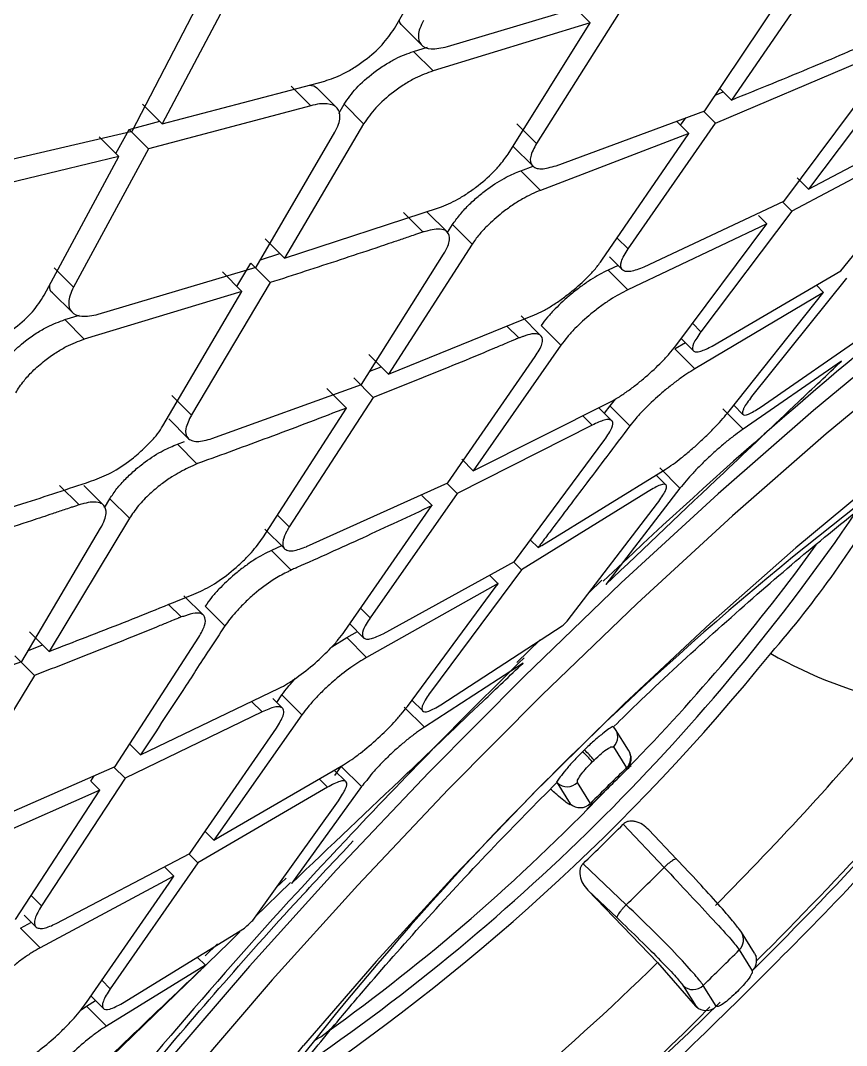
# Model space of a CAD drawing. Extents: x 943 to 1030, y 781 to 934.
# Drawn here: x 958.135 to 958.81, y 879.988 to 880.827 of the extents above; entities that cross this region are included whole.
import ezdxf

# ---------------------------------------------------------------- set-up
doc = ezdxf.new("R2010")
doc.units = 0
doc.header["$MEASUREMENT"] = 0
doc.layers.add('1', color=4, linetype='Continuous')

# ---------------------------------------------------------------- blocks, each defined once
blk = doc.blocks.new('AIRA')
at = {"layer": '1', "color": 3, "linetype": 'Continuous', "lineweight": 25}
for p, q in [((15.26303, 77.6548), (15.32619, 77.76628)), ((15.6099, 77.69971), (15.53874, 77.59622)), ((15.04861, 77.57077), (15.10767, 77.68523)), ((15.13359, 77.69094), (15.07298, 77.5769)), ((15.51692, 77.58754), (15.58666, 77.69133)), ((15.30639, 77.63999), (15.43546, 77.67886)), ((15.42329, 77.65933), (15.40726, 77.67535)), ((15.4464, 77.66671), (15.37936, 77.56079)), ((15.2693, 77.65733), (15.28524, 77.64139)), ((15.42329, 77.65933), (15.29463, 77.62004)), ((15.35601, 77.55196), (15.42329, 77.65933)), ((15.27863, 77.63602), (15.29012, 77.63954)), ((15.29463, 77.62003), (15.27864, 77.63601)), ((15.5258, 77.57745), (15.6438, 77.6274)), ((15.67675, 77.62299), (15.60178, 77.52331)), ((15.07298, 77.57691), (15.20604, 77.6118)), ((15.65594, 77.61329), (15.58141, 77.51317)), ((15.1786, 77.60753), (15.19458, 77.59156)), ((15.21594, 77.58993), (15.19988, 77.60598)), ((15.52551, 77.60033), (15.53192, 77.60305)), ((15.53874, 77.59623), (15.52918, 77.60578)), ((15.07298, 77.57691), (15.057, 77.59288)), ((15.21752, 77.58535), (15.22189, 77.59278)), ((15.23788, 77.5768), (15.2219, 77.59276)), ((15.19457, 77.59156), (15.06192, 77.55625)), ((15.39528, 77.54246), (15.51692, 77.58754)), ((15.51603, 77.58721), (15.5258, 77.57745)), ((15.04592, 77.57224), (15.07098, 77.5789)), ((15.23788, 77.5768), (15.17325, 77.46678)), ((15.37935, 77.56079), (15.36331, 77.57682)), ((15.45423, 77.47437), (15.52579, 77.57745)), ((15.50402, 77.56874), (15.49378, 77.57897)), ((15.49714, 77.5756), (15.50146, 77.58181)), ((15.60178, 77.52332), (15.71189, 77.58115)), ((14.91329, 77.53935), (15.04861, 77.57077)), ((15.03521, 77.55246), (15.04592, 77.57223)), ((15.06192, 77.55625), (15.04595, 77.5722)), ((15.15003, 77.4595), (15.21425, 77.56993)), ((15.50402, 77.56874), (15.38248, 77.52232)), ((15.43288, 77.46523), (15.50402, 77.56873)), ((15.03758, 77.55009), (15.0216, 77.56606)), ((15.6968, 77.56291), (15.58817, 77.50521)), ((15.06192, 77.55625), (15.00054, 77.44299)), ((15.36027, 77.55818), (15.37618, 77.54227)), ((15.62839, 77.45631), (15.70559, 77.55264)), ((15.03758, 77.55009), (14.90248, 77.51723)), ((14.9766, 77.43643), (15.03758, 77.55009)), ((15.36643, 77.53837), (15.37648, 77.54221)), ((15.38248, 77.52232), (15.36643, 77.53836)), ((15.60178, 77.52332), (15.59251, 77.53257)), ((15.58141, 77.51318), (15.46722, 77.45944)), ((15.58059, 77.51279), (15.58817, 77.50521)), ((15.17325, 77.46678), (15.29981, 77.50818)), ((15.28643, 77.48823), (15.27042, 77.50423)), ((15.30615, 77.48825), (15.28996, 77.50443)), ((15.58816, 77.5052), (15.5138, 77.4066)), ((15.56785, 77.49503), (15.56107, 77.50181)), ((15.3064, 77.4878), (15.31056, 77.49425)), ((15.3266, 77.47821), (15.31057, 77.49423)), ((15.56785, 77.49503), (15.45408, 77.44086)), ((15.49318, 77.39505), (15.56785, 77.49503)), ((15.17325, 77.46678), (15.15727, 77.48275)), ((15.3266, 77.47821), (15.25821, 77.37196)), ((15.45423, 77.47437), (15.44529, 77.4833)), ((15.15351, 77.46549), (15.16931, 77.47072)), ((15.23623, 77.36344), (15.30321, 77.46998)), ((15.43895, 77.46796), (15.44961, 77.45731)), ((15.00054, 77.44299), (14.98457, 77.45894)), ((15.02068, 77.42091), (15.15003, 77.4595)), ((15.1341, 77.44371), (15.14548, 77.46283)), ((15.16148, 77.44683), (15.14551, 77.4628)), ((15.446, 77.46092), (15.43788, 77.45704)), ((15.13829, 77.43953), (15.12232, 77.45549)), ((15.45408, 77.44086), (15.43789, 77.45704)), ((15.52313, 77.39486), (15.6284, 77.45631)), ((15.63294, 77.45055), (15.55534, 77.35349)), ((15.16148, 77.44683), (15.09693, 77.33842)), ((15.61422, 77.43877), (15.60837, 77.44462)), ((14.98339, 77.43843), (14.99931, 77.42252)), ((15.13829, 77.43953), (15.00934, 77.40053)), ((15.07351, 77.32966), (15.13829, 77.43952)), ((15.61422, 77.43877), (15.50895, 77.37611)), ((15.53683, 77.34151), (15.61366, 77.43808)), ((15.61366, 77.43808), (15.61422, 77.43877)), ((14.99338, 77.41647), (15.00536, 77.4201)), ((15.00934, 77.40053), (14.99339, 77.41646)), ((15.25821, 77.37196), (15.37773, 77.4204)), ((15.38282, 77.40332), (15.36667, 77.41946)), ((15.35516, 77.41125), (15.36488, 77.40153)), ((15.39933, 77.39562), (15.38317, 77.41177)), ((15.5138, 77.4066), (15.50693, 77.41346)), ((15.56235, 77.34454), (15.66099, 77.41299)), ((15.49766, 77.40105), (15.50774, 77.39097)), ((15.39933, 77.39562), (15.32746, 77.29284)), ((15.50895, 77.37611), (15.49252, 77.39253)), ((15.5011, 77.39761), (15.49274, 77.39265)), ((15.24217, 77.38799), (15.25821, 77.37196)), ((15.30681, 77.28298), (15.37828, 77.38617)), ((15.24299, 77.3742), (15.25219, 77.37798)), ((15.62884, 77.38253), (15.54837, 77.3268)), ((15.24578, 77.35267), (15.22973, 77.36871)), ((15.11379, 77.31915), (15.23623, 77.36344)), ((15.22383, 77.34413), (15.20779, 77.36016)), ((15.09693, 77.33841), (15.08094, 77.35439)), ((15.24578, 77.35267), (15.17706, 77.24675)), ((15.44371, 77.3514), (15.43921, 77.34585)), ((15.1555, 77.23781), (15.22383, 77.34413)), ((15.32746, 77.29284), (15.43935, 77.3489)), ((15.44092, 77.33373), (15.43028, 77.34436)), ((15.43921, 77.34585), (15.43473, 77.33992)), ((15.45561, 77.32945), (15.43922, 77.34583)), ((15.54837, 77.3268), (15.53174, 77.34341)), ((15.54073, 77.34641), (15.54824, 77.33891)), ((15.07847, 77.33518), (15.09436, 77.3193)), ((15.42484, 77.33008), (15.41714, 77.33777)), ((15.42484, 77.33008), (15.31442, 77.27417)), ((15.0855, 77.3145), (15.09118, 77.31662)), ((15.36135, 77.21856), (15.43519, 77.31825)), ((15.08551, 77.31449), (15.1015, 77.29851)), ((15.32746, 77.29284), (15.31818, 77.30212)), ((15.38356, 77.23167), (15.4846, 77.29377)), ((15.4801, 77.29507), (15.49669, 77.2785)), ((15.19123, 77.23063), (15.30682, 77.28299)), ((15.31441, 77.27416), (15.30597, 77.2826)), ((15.48522, 77.28116), (15.47717, 77.2892)), ((15.00499, 77.26488), (14.98903, 77.28083)), ((15.02502, 77.26458), (15.00892, 77.28068)), ((15.31441, 77.27416), (15.24312, 77.17249)), ((15.47077, 77.27588), (15.36693, 77.21178)), ((15.49669, 77.2785), (15.43613, 77.19969)), ((15.02577, 77.26245), (15.03021, 77.2698)), ((15.0462, 77.25383), (15.03023, 77.26979)), ((15.29381, 77.26428), (15.28551, 77.27257)), ((15.40441, 77.16954), (15.47832, 77.26636)), ((15.22221, 77.16123), (15.2938, 77.26428)), ((15.0462, 77.25383), (14.98045, 77.14493)), ((15.17705, 77.24675), (15.16743, 77.25637)), ((14.95832, 77.13656), (15.02268, 77.24572)), ((15.15707, 77.24505), (15.17315, 77.22899)), ((15.37433, 77.23608), (15.38055, 77.22987)), ((15.17074, 77.23139), (15.16252, 77.22762)), ((15.16252, 77.22761), (15.17862, 77.21152)), ((15.25389, 77.15931), (15.36136, 77.21857)), ((15.36693, 77.21177), (15.36057, 77.21813)), ((15.36693, 77.21177), (15.29247, 77.11159)), ((15.34091, 77.20729), (15.34778, 77.20043)), ((15.34789, 77.20034), (15.24033, 77.13995)), ((15.34546, 77.1971), (15.34786, 77.20031)), ((15.42242, 77.19314), (15.43269, 77.20312)), ((15.10676, 77.17459), (15.09086, 77.19049)), ((15.27364, 77.09988), (15.34546, 77.1971)), ((15.08853, 77.17308), (15.07825, 77.18336)), ((15.12435, 77.16581), (15.10828, 77.18187)), ((15.24311, 77.17249), (15.23539, 77.18021)), ((15.2265, 77.16742), (15.23787, 77.15606)), ((15.30105, 77.10105), (15.40044, 77.16579)), ((14.98045, 77.14493), (14.96446, 77.16091)), ((15.03445, 77.05056), (15.10308, 77.15657)), ((15.21184, 77.1486), (15.22403, 77.15623)), ((15.22403, 77.15623), (15.23276, 77.16116)), ((15.22403, 77.15623), (15.24032, 77.13995)), ((14.96368, 77.14564), (14.97515, 77.15023)), ((15.36335, 77.13571), (15.3824, 77.15423)), ((14.96849, 77.12517), (14.95251, 77.14114)), ((14.83521, 77.09294), (14.95832, 77.13656)), ((15.36836, 77.13531), (15.2876, 77.08278)), ((14.96849, 77.12516), (14.90243, 77.01659)), ((15.05534, 77.06017), (15.16876, 77.1147)), ((15.17146, 77.0984), (15.16366, 77.1062)), ((15.16674, 77.10312), (15.17104, 77.10924)), ((15.18731, 77.09297), (15.17105, 77.10922)), ((15.15478, 77.09536), (15.14625, 77.10388)), ((15.27114, 77.09923), (15.2876, 77.08278)), ((15.27739, 77.10497), (15.28621, 77.09616)), ((15.15478, 77.09536), (15.04281, 77.04099)), ((15.18737, 77.09289), (15.11523, 76.99041)), ((15.09568, 76.97945), (15.16651, 77.08214)), ((15.44163, 77.08343), (15.44262, 77.08292)), ((15.44262, 77.08292), (15.44209, 77.08348)), ((15.45468, 77.06393), (15.44404, 77.08108)), ((15.05534, 77.06017), (15.04643, 77.06908)), ((15.4171, 77.06286), (15.41855, 77.06428)), ((15.44223, 77.06663), (15.45286, 77.04948)), ((15.42492, 77.05437), (15.42637, 77.05579)), ((14.91767, 76.9994), (15.03445, 77.05056)), ((15.0336, 77.05019), (15.04281, 77.04099)), ((15.12078, 76.99357), (15.22147, 77.0521)), ((15.22334, 77.03826), (15.21389, 77.0477)), ((15.2142, 77.04331), (15.2196, 77.05079)), ((15.23605, 77.03435), (15.2196, 77.05079)), ((15.45286, 77.04948), (15.45226, 77.04929)), ((15.04281, 77.04098), (14.97429, 76.93654)), ((15.01459, 77.0387), (15.01751, 77.04314)), ((15.02195, 77.03135), (15.01459, 77.0387)), ((15.20819, 77.03368), (15.20142, 77.04044)), ((15.39619, 77.03863), (15.39579, 77.03783)), ((15.39635, 77.0373), (15.39619, 77.03863)), ((15.02195, 77.03135), (14.90554, 76.97981)), ((14.95313, 76.92552), (15.02195, 77.03135)), ((15.20819, 77.03368), (15.10217, 76.97175)), ((15.23605, 77.03435), (15.17881, 76.95493)), ((15.39579, 77.03783), (15.39635, 77.0373)), ((15.39635, 77.0373), (15.40699, 77.02015)), ((15.4234, 77.02042), (15.41276, 77.03757)), ((15.14711, 76.92472), (15.21726, 77.02264)), ((15.42147, 77.01988), (15.42346, 77.0194)), ((15.4228, 77.02025), (15.4234, 77.02042)), ((15.10813, 76.9975), (15.11523, 76.99041)), ((15.48378, 76.96811), (15.45023, 77.00345)), ((15.49396, 76.97483), (15.47121, 76.99882)), ((15.11521, 76.99042), (15.1208, 76.99355)), ((14.98634, 76.92207), (15.09568, 76.97945)), ((15.10217, 76.97175), (15.0305, 76.86877)), ((15.10217, 76.97175), (15.09488, 76.97903)), ((15.08264, 76.96079), (15.07488, 76.96854)), ((15.41737, 76.97105), (15.45271, 76.93747)), ((15.08264, 76.96079), (14.9733, 76.90218)), ((15.01118, 76.85759), (15.07866, 76.95507)), ((15.07866, 76.95507), (15.08264, 76.96078)), ((15.14893, 76.92726), (15.17811, 76.95563)), ((15.1744, 76.95933), (15.16638, 76.95162)), ((15.42119, 76.94951), (15.47821, 76.89015)), ((15.42119, 76.94951), (15.44519, 76.92675)), ((14.97428, 76.93654), (14.9658, 76.94501)), ((14.95712, 76.91835), (14.96601, 76.92313)), ((14.96021, 76.92893), (14.96976, 76.91938)), ((14.9733, 76.90218), (14.95712, 76.91835)), ((15.04047, 76.85685), (15.14047, 76.9184)), ((15.55767, 76.89784), (15.54703, 76.91499)), ((15.11829, 76.90538), (15.10819, 76.89566)), ((15.54522, 76.90054), (15.55586, 76.88339)), ((15.10847, 76.8879), (15.0275, 76.8381)), ((15.10847, 76.8879), (15.10178, 76.89458)), ((15.47822, 76.89014), (15.50942, 76.85459)), ((15.0305, 76.86878), (15.02366, 76.87561)), ((15.49934, 76.87121), (15.50998, 76.85406)), ((15.52639, 76.85434), (15.51575, 76.87149)), ((15.01478, 76.86279), (15.02498, 76.8526)), ((15.5437, 76.86659), (15.54225, 76.86517)), ((15.54232, 76.86498), (15.54376, 76.86641)), ((15.5437, 76.86659), (15.54376, 76.86641)), ((15.00594, 76.85101), (15.01117, 76.85443)), ((15.01116, 76.85443), (15.01858, 76.859)), ((15.0275, 76.83811), (15.01117, 76.85443)), ((15.50942, 76.85459), (15.51096, 76.85356)), ((15.50998, 76.85406), (15.50942, 76.85459))]:
    blk.add_line(p, q, dxfattribs=at)
at = {"layer": '1', "color": 3, "linetype": 'Continuous', "lineweight": 25, "flags": 128}
for points in [[(16.04845, 77.59509), (16.03632, 77.60235), (16.01072, 77.60365), (15.9755, 77.59455), (15.93127, 77.57521), (15.87878, 77.54595), (15.81893, 77.50729), (15.75275, 77.45988), (15.68137, 77.40454), (15.60601, 77.3422), (15.52796, 77.27395), (15.44855, 77.20093), (15.36915, 77.12441), (15.2911, 77.0457), (15.21576, 76.96613), (15.1444, 76.88708), (15.07825, 76.80989)], [(16.00769, 77.57869), (15.97916, 77.57071), (15.93572, 77.55171), (15.88418, 77.52298), (15.8254, 77.48502), (15.76041, 77.43846), (15.69031, 77.3841), (15.6163, 77.32289), (15.53964, 77.25585), (15.46166, 77.18415), (15.38368, 77.109), (15.30704, 77.0317), (15.23305, 76.95356), (15.16297, 76.87592), (15.09801, 76.80012)], [(15.76619, 77.11235), (15.819, 77.17799), (15.86418, 77.23893), (15.90072, 77.29379), (15.92781, 77.34137), (15.94485, 77.38059), (15.95144, 77.41057), (15.94744, 77.43066), (15.93294, 77.44039), (15.90828, 77.43956), (15.87398, 77.42817), (15.83084, 77.4065), (15.77979, 77.37501), (15.722, 77.33441), (15.65874, 77.28561), (15.59143, 77.22971), (15.52158, 77.16794), (15.45075, 77.10168), (15.38051, 77.03243), (15.31243, 76.96172), (15.24805, 76.89114), (15.18879, 76.82226)], [(15.54703, 76.91499), (15.54699, 76.91506), (15.54561, 76.91683)], [(15.55767, 76.89784), (15.55863, 76.89591), (15.55891, 76.89508)], [(15.54226, 76.86499), (15.54232, 76.86498), (15.54225, 76.86517)], [(15.52969, 76.85761), (15.50423, 76.83292), (15.43339, 76.76667), (15.36354, 76.7049), (15.29623, 76.649), (15.23298, 76.6002), (15.17518, 76.5596), (15.12414, 76.52811), (15.08099, 76.50643), (15.0467, 76.49505), (15.02203, 76.49422), (15.00753, 76.50395), (15.00354, 76.52404), (15.01013, 76.55402), (15.02716, 76.59324), (15.05425, 76.64081), (15.09079, 76.69568), (15.13598, 76.75662), (15.18879, 76.82226)], [(15.19756, 76.82641), (15.14395, 76.75965), (15.09855, 76.698), (15.06249, 76.64297), (15.03665, 76.59593), (15.02167, 76.55803), (15.01792, 76.5302), (15.02549, 76.51313), (15.04419, 76.50724), (15.07356, 76.51267), (15.11289, 76.52929)]]:
    blk.add_lwpolyline(points, dxfattribs=at)
at = {"layer": '1', "color": 3, "linetype": 'Continuous', "lineweight": 25}
for centre, radius, start, end in [((18.3844, 74.10656), 4.27654, 128.84113, 133.62313), ((17.24947, 75.18804), 2.62576, 122.40243, 141.39389), ((14.91374, 77.71454), 0.87086, 318.99295, 330.15902), ((14.21004, 78.2347), 1.73183, 304.30339, 325.71179), ((14.32586, 78.15894), 1.58226, 315.52059, 324.14175), ((14.19693, 78.25284), 1.76616, 303.51338, 321.07344), ((18.96585, 73.47859), 5.13227, 134.49179, 136.82192), ((15.75469, 77.46716), 0.37252, 240.4408, 258.00076), ((13.1047, 79.34713), 3.47531, 314.87491, 319.98068), ((13.17313, 79.27844), 3.37516, 314.99177, 319.97626), ((13.65946, 78.79445), 2.6331, 315.13378, 320.02415), ((15.43413, 77.07497), 0.01163, 314.12221, 43.12554), ((15.34553, 76.98916), 0.10476, 39.49586, 45.81215), ((15.44471, 77.05784), 0.01168, 314.27514, 31.42242), ((15.34408, 76.98774), 0.10476, 39.49586, 45.81215), ((17.42204, 75.02278), 2.8258, 134.17539, 135.01443), ((15.40441, 77.04595), 0.01182, 226.98997, 314.91917), ((14.24802, 78.17048), 1.64608, 305.66081, 316.14566), ((15.41505, 77.02879), 0.01182, 226.98812, 314.91919), ((13.76798, 78.67678), 2.37276, 314.03767, 315.15215), ((18.29389, 74.09733), 4.21888, 136.70524, 140.94846), ((13.80227, 78.6425), 2.37299, 314.06811, 315.12168), ((15.5371, 76.9089), 0.01165, 314.17186, 31.5257), ((13.54657, 78.89818), 2.8258, 314.17539, 315.01443), ((14.06055, 78.3296), 2.02037, 305.22869, 314.56297), ((15.54767, 76.89177), 0.01172, 314.3359, 16.37371), ((15.50741, 76.87986), 0.01182, 226.98802, 314.91919), ((15.51804, 76.86271), 0.01182, 226.98997, 314.91917), ((13.86435, 78.49979), 2.33549, 303.32503, 315.18873), ((15.16809, 76.88174), 0.06269, 298.04591, 319.9918)]:
    blk.add_arc(centre, radius, start, end, dxfattribs=at)
for points, knots in [([(16.76349, 77.69746), (16.43798, 77.40729), (15.78698, 76.82695), (14.82577, 75.93344), (13.87709, 75.02432), (12.94302, 74.09885), (12.02418, 73.15856), (11.12212, 72.20411), (10.23604, 71.23753), (9.661, 70.58333), (9.37348, 70.25623)], [0, 0, 0, 0, 0.125, 0.25, 0.375, 0.5, 0.625, 0.75, 0.875, 1, 1, 1, 1]), ([(15.26933, 77.65736), (15.26845, 77.65831), (15.26728, 77.65957), (15.26714, 77.66151), (15.2671, 77.66199)], [0, 0, 0, 0, 0.757072, 1, 1, 1, 1]), ([(15.28695, 77.66137), (15.28581, 77.65915), (15.28358, 77.65481), (15.2821, 77.64763), (15.28403, 77.64093), (15.29227, 77.63712), (15.30166, 77.63903), (15.30639, 77.63999)], [0, 0, 0, 0, 0.135117, 0.26375, 0.500731, 0.749037, 1, 1, 1, 1]), ([(15.20604, 77.6118), (15.21091, 77.61346), (15.21856, 77.61607), (15.22982, 77.6225), (15.23574, 77.62656), (15.2387, 77.6288), (15.23871, 77.6288), (15.24393, 77.63275), (15.25405, 77.6416), (15.26004, 77.6504), (15.26303, 77.6548)], [0, 0, 0, 0, 0.228489, 0.359259, 0.500553, 0.50062, 0.500637, 0.500643, 0.750205, 1, 1, 1, 1]), ([(15.53874, 77.59623), (15.56117, 77.60532), (15.59337, 77.61837), (15.62933, 77.63367), (15.64515, 77.6405), (15.65201, 77.64347), (15.65529, 77.6449), (15.65655, 77.64545), (15.65719, 77.64573)], [0, 0, 0, 0, 0.562916, 0.80802, 0.915709, 0.967635, 0.983714, 1, 1, 1, 1]), ([(15.22188, 77.59278), (15.22492, 77.59712), (15.231, 77.6058), (15.2438, 77.61726), (15.25508, 77.62508), (15.26629, 77.63159), (15.27384, 77.6343), (15.27863, 77.63602)], [0, 0, 0, 0, 0.249716, 0.499286, 0.641156, 0.77203, 1, 1, 1, 1]), ([(15.29463, 77.62003), (15.28983, 77.6183), (15.28228, 77.61559), (15.27106, 77.60908), (15.25981, 77.60125), (15.24694, 77.5899), (15.2409, 77.58117), (15.23787, 77.5768)], [0, 0, 0, 0, 0.228429, 0.35919, 0.500717, 0.750178, 1, 1, 1, 1]), ([(15.19329, 77.60846), (15.19594, 77.60811), (15.1987, 77.60775), (15.19979, 77.60602), (15.19983, 77.60594)], [0, 0, 0, 0, 0.958455, 1, 1, 1, 1]), ([(15.21425, 77.56993), (15.2154, 77.57217), (15.21765, 77.57652), (15.21911, 77.58367), (15.2172, 77.59043), (15.21014, 77.59339), (15.20199, 77.59329), (15.19706, 77.59214), (15.19458, 77.59156)], [0, 0, 0, 0, 0.136036, 0.264864, 0.50011, 0.746839, 0.872711, 1, 1, 1, 1]), ([(15.37935, 77.56079), (15.37732, 77.55695), (15.37326, 77.54928), (15.37465, 77.54303), (15.37866, 77.54042), (15.38447, 77.53944), (15.39099, 77.54126), (15.39527, 77.54245)], [0, 0, 0, 0, 0.249532, 0.499315, 0.63012, 0.75729, 1, 1, 1, 1]), ([(15.29981, 77.50817), (15.30478, 77.51021), (15.31234, 77.5133), (15.32332, 77.5202), (15.33412, 77.52801), (15.34158, 77.53475), (15.34574, 77.53909), (15.34574, 77.5391), (15.34576, 77.53912), (15.34583, 77.53919), (15.3461, 77.53946), (15.34712, 77.54055), (15.35106, 77.54486), (15.35381, 77.54881), (15.35601, 77.55196)], [0, 0, 0, 0, 0.242504, 0.369585, 0.500178, 0.749148, 0.749183, 0.749248, 0.749469, 0.750276, 0.753349, 0.765333, 0.812636, 1, 1, 1, 1]), ([(15.31055, 77.49425), (15.31239, 77.49688), (15.31596, 77.50199), (15.32332, 77.50997), (15.33125, 77.51727), (15.34162, 77.52539), (15.35405, 77.53325), (15.36255, 77.53676), (15.36643, 77.53837)], [0, 0, 0, 0, 0.157975, 0.30652, 0.445656, 0.575413, 0.805979, 1, 1, 1, 1]), ([(15.38248, 77.52232), (15.37765, 77.52023), (15.37025, 77.51704), (15.35934, 77.51008), (15.34934, 77.50273), (15.33993, 77.49443), (15.33176, 77.48559), (15.3284, 77.48078), (15.3266, 77.47821)], [0, 0, 0, 0, 0.23974, 0.367378, 0.499977, 0.710656, 0.845591, 1, 1, 1, 1]), ([(15.28643, 77.48823), (15.28573, 77.48799), (15.28447, 77.48755), (15.28222, 77.48678), (15.2789, 77.48564), (15.27296, 77.48361), (15.26235, 77.48), (15.24378, 77.47373), (15.20942, 77.46231), (15.18053, 77.45298), (15.16148, 77.44683)], [0, 0, 0, 0, 0.017087, 0.030465, 0.05449, 0.097448, 0.174249, 0.31076, 0.545379, 1, 1, 1, 1]), ([(15.30321, 77.46998), (15.30452, 77.47229), (15.30695, 77.47662), (15.30857, 77.48314), (15.30741, 77.48775), (15.30318, 77.4904), (15.29772, 77.49096), (15.29188, 77.48962), (15.2878, 77.48858), (15.28643, 77.48823)], [0, 0, 0, 0, 0.14832, 0.27738, 0.501813, 0.626498, 0.792148, 0.930739, 1, 1, 1, 1]), ([(15.46722, 77.45943), (15.4633, 77.45793), (15.45721, 77.4556), (15.45186, 77.4558), (15.44834, 77.45774), (15.44751, 77.46342), (15.45198, 77.47071), (15.45423, 77.47437)], [0, 0, 0, 0, 0.234543, 0.363834, 0.500925, 0.750039, 1, 1, 1, 1]), ([(15.37772, 77.42039), (15.38006, 77.42146), (15.38474, 77.42359), (15.39252, 77.42818), (15.40048, 77.43359), (15.41044, 77.44128), (15.41985, 77.44976), (15.42791, 77.45848), (15.43118, 77.46291), (15.43288, 77.46523)], [0, 0, 0, 0, 0.124493, 0.249328, 0.374685, 0.500715, 0.725444, 0.856581, 1, 1, 1, 1]), ([(15.43788, 77.45704), (15.43319, 77.45462), (15.42609, 77.45096), (15.41552, 77.44355), (15.40548, 77.43571), (15.39602, 77.42704), (15.38802, 77.41833), (15.38481, 77.41402), (15.38315, 77.41179)], [0, 0, 0, 0, 0.246342, 0.372404, 0.500279, 0.730548, 0.86046, 1, 1, 1, 1]), ([(14.9834, 77.43844), (14.98339, 77.43844), (14.98107, 77.43934), (14.98113, 77.44217), (14.98119, 77.445)], [0, 0, 0, 0, 0.001933, 1, 1, 1, 1]), ([(15.00054, 77.44299), (14.99945, 77.44075), (14.99733, 77.43635), (14.99597, 77.42899), (14.99808, 77.42208), (15.0065, 77.41809), (15.01591, 77.41996), (15.02067, 77.4209)], [0, 0, 0, 0, 0.13331, 0.261328, 0.500606, 0.747512, 1, 1, 1, 1]), ([(14.92024, 77.39281), (14.92557, 77.39469), (14.93624, 77.39845), (14.95305, 77.40961), (14.96782, 77.42294), (14.97367, 77.43193), (14.97659, 77.43643)], [0, 0, 0, 0, 0.250043, 0.500022, 0.749955, 1, 1, 1, 1]), ([(15.45408, 77.44086), (15.44938, 77.43844), (15.44228, 77.43478), (15.43171, 77.42738), (15.42167, 77.41953), (15.4122, 77.41086), (15.4042, 77.40216), (15.40099, 77.39785), (15.39933, 77.39562)], [0, 0, 0, 0, 0.246336, 0.372395, 0.500269, 0.730597, 0.860498, 1, 1, 1, 1]), ([(14.93725, 77.37261), (14.93739, 77.37286), (14.9378, 77.37358), (14.93928, 77.376), (14.94271, 77.38096), (14.94985, 77.38933), (14.9597, 77.39824), (14.97009, 77.40558), (14.98121, 77.41211), (14.98868, 77.41479), (14.99338, 77.41647)], [0, 0, 0, 0, 0.014372, 0.042569, 0.140352, 0.293177, 0.500762, 0.644581, 0.775864, 1, 1, 1, 1]), ([(14.95321, 77.35667), (14.95527, 77.35992), (14.95892, 77.36568), (14.9673, 77.37481), (14.97623, 77.38267), (14.98575, 77.3894), (14.99687, 77.396), (15.00447, 77.39876), (15.00934, 77.40053)], [0, 0, 0, 0, 0.184609, 0.326069, 0.500033, 0.638532, 0.76817, 1, 1, 1, 1]), ([(15.36488, 77.40153), (15.3645, 77.40137), (15.36383, 77.40108), (15.36264, 77.40057), (15.36088, 77.39982), (15.35772, 77.39848), (15.35207, 77.39608), (15.34198, 77.39182), (15.32425, 77.3844), (15.29151, 77.37092), (15.26393, 77.35992), (15.24578, 77.35268)], [0, 0, 0, 0, 0.00961, 0.017093, 0.030477, 0.054511, 0.097482, 0.174308, 0.310905, 0.546663, 1, 1, 1, 1]), ([(15.37828, 77.38617), (15.38053, 77.38982), (15.38501, 77.39712), (15.38412, 77.40279), (15.38055, 77.40492), (15.37571, 77.40506), (15.37048, 77.4036), (15.36672, 77.402), (15.36534, 77.40165), (15.36488, 77.40153)], [0, 0, 0, 0, 0.249744, 0.498453, 0.627679, 0.774881, 0.932441, 0.97742, 1, 1, 1, 1]), ([(15.5138, 77.4066), (15.51144, 77.40309), (15.5067, 77.39607), (15.50664, 77.39122), (15.50956, 77.3899), (15.51425, 77.39042), (15.51969, 77.39314), (15.52312, 77.39486)], [0, 0, 0, 0, 0.248777, 0.498666, 0.642828, 0.774535, 1, 1, 1, 1]), ([(15.43935, 77.3489), (15.44159, 77.35014), (15.44605, 77.35261), (15.45353, 77.35764), (15.46113, 77.36334), (15.47091, 77.37142), (15.48026, 77.38015), (15.48827, 77.38877), (15.49152, 77.39291), (15.49319, 77.39505)], [0, 0, 0, 0, 0.127985, 0.253954, 0.378197, 0.501113, 0.734392, 0.863203, 1, 1, 1, 1]), ([(15.43612, 77.19969), (15.46823, 77.23018), (15.52075, 77.28006), (15.58503, 77.34097), (15.61714, 77.37144), (15.62884, 77.38254)], [0, 0, 0, 0, 0.500001, 0.817976, 1, 1, 1, 1]), ([(15.50895, 77.37611), (15.50679, 77.37483), (15.5025, 77.37227), (15.49518, 77.36716), (15.48763, 77.36135), (15.47782, 77.35311), (15.46846, 77.34426), (15.46049, 77.33562), (15.45726, 77.33155), (15.45561, 77.32945)], [0, 0, 0, 0, 0.126592, 0.2521, 0.376884, 0.501305, 0.737044, 0.865156, 1, 1, 1, 1]), ([(15.55534, 77.35349), (15.5528, 77.35001), (15.54994, 77.34608), (15.54848, 77.34298), (15.54765, 77.34087), (15.54774, 77.33822), (15.55172, 77.33806), (15.55882, 77.34238), (15.56235, 77.34453)], [0, 0, 0, 0, 0.249121, 0.28052, 0.332977, 0.500688, 0.751406, 1, 1, 1, 1]), ([(15.22383, 77.34413), (15.20372, 77.33642), (15.16487, 77.32153), (15.12526, 77.30706), (15.10587, 77.30008), (15.10552, 77.29995), (15.1042, 77.29948), (15.10291, 77.29903), (15.10162, 77.29855), (15.10153, 77.29852), (15.1015, 77.29851), (15.1015, 77.29851)], [0, 0, 0, 0, 0.496888, 0.959878, 0.965951, 0.968106, 0.968368, 0.997832, 0.999363, 0.999924, 1, 1, 1, 1]), ([(15.44287, 77.08367), (15.44904, 77.08972), (15.47484, 77.11501), (15.52047, 77.15693), (15.57781, 77.2076), (15.63168, 77.25235), (15.68031, 77.29016), (15.71987, 77.31853), (15.74947, 77.33785), (15.7612, 77.3445), (15.76648, 77.34749)], [0, 0, 0, 0, 0.047543, 0.198969, 0.349347, 0.49782, 0.643244, 0.784014, 0.902777, 1, 1, 1, 1]), ([(15.48459, 77.29376), (15.48668, 77.29515), (15.49076, 77.29785), (15.49778, 77.30321), (15.50503, 77.30919), (15.5124, 77.31572), (15.51953, 77.32248), (15.52851, 77.33156), (15.53351, 77.33754), (15.53684, 77.34151)], [0, 0, 0, 0, 0.128334, 0.251119, 0.376293, 0.500399, 0.62351, 0.749639, 1, 1, 1, 1]), ([(15.09693, 77.33841), (15.095, 77.33447), (15.09113, 77.32659), (15.09278, 77.32011), (15.09694, 77.31734), (15.10288, 77.31622), (15.10946, 77.31799), (15.11379, 77.31915)], [0, 0, 0, 0, 0.249498, 0.499195, 0.629277, 0.756242, 1, 1, 1, 1]), ([(15.4352, 77.31825), (15.43751, 77.32174), (15.44187, 77.3283), (15.44197, 77.33222), (15.44076, 77.33409), (15.43894, 77.33487), (15.43409, 77.33444), (15.42844, 77.33177), (15.42484, 77.33008)], [0, 0, 0, 0, 0.24874, 0.467815, 0.498983, 0.64064, 0.771449, 1, 1, 1, 1]), ([(15.01791, 77.28527), (15.02303, 77.28737), (15.03328, 77.29157), (15.04804, 77.3019), (15.05777, 77.31061), (15.06427, 77.31728), (15.06964, 77.32294), (15.07223, 77.32743), (15.07351, 77.32966)], [0, 0, 0, 0, 0.249215, 0.49895, 0.665392, 0.748854, 0.87491, 1, 1, 1, 1]), ([(15.45561, 77.32945), (15.4431, 77.31287), (15.42124, 77.28391), (15.39706, 77.25179), (15.38477, 77.23548), (15.38165, 77.23134), (15.38083, 77.23025), (15.38061, 77.22996), (15.38055, 77.22988), (15.38055, 77.22987)], [0, 0, 0, 0, 0.499999, 0.872872, 0.967154, 0.991257, 0.997548, 0.999747, 1, 1, 1, 1]), ([(15.54837, 77.3268), (15.54632, 77.32536), (15.54226, 77.32253), (15.53527, 77.31703), (15.52813, 77.31096), (15.52092, 77.30444), (15.5139, 77.29767), (15.50497, 77.28851), (15.49999, 77.28249), (15.49669, 77.2785)], [0, 0, 0, 0, 0.129501, 0.255778, 0.379259, 0.5004, 0.623638, 0.749666, 1, 1, 1, 1]), ([(15.0302, 77.2698), (15.03202, 77.27255), (15.03553, 77.27787), (15.0429, 77.28611), (15.05082, 77.29357), (15.06112, 77.30176), (15.07335, 77.30953), (15.08172, 77.31295), (15.08551, 77.31449)], [0, 0, 0, 0, 0.160563, 0.310984, 0.451272, 0.581442, 0.810576, 1, 1, 1, 1]), ([(15.1015, 77.29851), (15.09919, 77.29744), (15.093, 77.29457), (15.08249, 77.28899), (15.07177, 77.28146), (15.06231, 77.27348), (15.0529, 77.26377), (15.04851, 77.25726), (15.04619, 77.25383)], [0, 0, 0, 0, 0.123847, 0.331014, 0.466604, 0.623312, 0.80112, 1, 1, 1, 1]), ([(14.89096, 77.24428), (14.9149, 77.25183), (14.94818, 77.26231), (14.99037, 77.27611), (15.00874, 77.28223), (15.01791, 77.28528)], [0, 0, 0, 0, 0.562661, 0.781761, 1, 1, 1, 1]), ([(15.47833, 77.26636), (15.48084, 77.26989), (15.48345, 77.27354), (15.48472, 77.2762), (15.48504, 77.27689), (15.48586, 77.27901), (15.48578, 77.28185), (15.48161, 77.28215), (15.47437, 77.27796), (15.47077, 77.27588)], [0, 0, 0, 0, 0.24932, 0.257927, 0.273073, 0.322973, 0.500753, 0.751386, 1, 1, 1, 1]), ([(15.02268, 77.24572), (15.02391, 77.24806), (15.02622, 77.25245), (15.02767, 77.2592), (15.02634, 77.26403), (15.02193, 77.26685), (15.01637, 77.26752), (15.01044, 77.26628), (15.00636, 77.26523), (15.00499, 77.26488)], [0, 0, 0, 0, 0.145691, 0.274264, 0.501432, 0.626169, 0.791714, 0.930282, 1, 1, 1, 1]), ([(15.00499, 77.26488), (15.00428, 77.26464), (15.00302, 77.26421), (15.00075, 77.26345), (14.99742, 77.26232), (14.99145, 77.26031), (14.9808, 77.25674), (14.96217, 77.25055), (14.9277, 77.23924), (14.89874, 77.23), (14.87962, 77.2239)], [0, 0, 0, 0, 0.017104, 0.030497, 0.054545, 0.09754, 0.174389, 0.310931, 0.545091, 1, 1, 1, 1]), ([(15.29381, 77.26428), (15.27492, 77.25537), (15.23842, 77.23816), (15.20104, 77.22143), (15.18275, 77.21335), (15.18243, 77.2132), (15.18234, 77.21317), (15.18116, 77.21265), (15.17993, 77.21213), (15.17872, 77.21158), (15.17864, 77.21154), (15.17862, 77.21153), (15.17862, 77.21152)], [0, 0, 0, 0, 0.496892, 0.960008, 0.966049, 0.967674, 0.968282, 0.968368, 0.997884, 0.999402, 0.999936, 1, 1, 1, 1]), ([(15.17705, 77.24675), (15.17677, 77.24631), (15.17597, 77.24506), (15.17375, 77.24123), (15.17111, 77.23472), (15.17176, 77.22947), (15.17556, 77.22733), (15.18109, 77.22694), (15.18725, 77.22918), (15.19123, 77.23062)], [0, 0, 0, 0, 0.027526, 0.078466, 0.25015, 0.499437, 0.63601, 0.765084, 1, 1, 1, 1]), ([(15.10087, 77.19245), (15.10574, 77.1948), (15.1155, 77.19949), (15.12936, 77.2098), (15.13937, 77.21881), (15.14813, 77.22792), (15.15262, 77.23394), (15.15551, 77.23781)], [0, 0, 0, 0, 0.249585, 0.499556, 0.637828, 0.767434, 1, 1, 1, 1]), ([(15.38055, 77.22987), (15.38111, 77.23021), (15.38211, 77.23081), (15.38312, 77.23141), (15.38356, 77.23167)], [0, 0, 0, 0, 0.56, 1, 1, 1, 1]), ([(15.16252, 77.22762), (15.1578, 77.22524), (15.15066, 77.22163), (15.14013, 77.21422), (15.13016, 77.20632), (15.12082, 77.19752), (15.11297, 77.18863), (15.10987, 77.18419), (15.10826, 77.18189)], [0, 0, 0, 0, 0.246122, 0.372299, 0.500372, 0.730426, 0.860366, 1, 1, 1, 1]), ([(15.17862, 77.21153), (15.17849, 77.21143), (15.17814, 77.21116), (15.17682, 77.21051), (15.17228, 77.20835), (15.16248, 77.20289), (15.15022, 77.19367), (15.13997, 77.18427), (15.13141, 77.17507), (15.12705, 77.16935), (15.12435, 77.16581)], [0, 0, 0, 0, 0.009122, 0.024533, 0.074527, 0.251182, 0.500258, 0.650088, 0.783386, 1, 1, 1, 1]), ([(14.98045, 77.14493), (15.0008, 77.15274), (15.04126, 77.16827), (15.08108, 77.18443), (15.10087, 77.19246)], [0, 0, 0, 0, 0.502953, 1, 1, 1, 1]), ([(15.08853, 77.17308), (15.08815, 77.17293), (15.08747, 77.17265), (15.08627, 77.17215), (15.08449, 77.17141), (15.0813, 77.1701), (15.0756, 77.16775), (15.06541, 77.16357), (15.04756, 77.15631), (15.01456, 77.14309), (14.98678, 77.13228), (14.9685, 77.12517)], [0, 0, 0, 0, 0.009618, 0.017107, 0.030502, 0.054554, 0.097555, 0.174419, 0.311027, 0.546303, 1, 1, 1, 1]), ([(15.10308, 77.15658), (15.10495, 77.15994), (15.10846, 77.16627), (15.10859, 77.17249), (15.10614, 77.17567), (15.10143, 77.17667), (15.09592, 77.17554), (15.09111, 77.17369), (15.08922, 77.17325), (15.08854, 77.17309)], [0, 0, 0, 0, 0.217149, 0.408058, 0.572656, 0.710894, 0.907606, 0.966764, 1, 1, 1, 1]), ([(15.12435, 77.16581), (15.12008, 77.15928), (15.10858, 77.14167), (15.08559, 77.10645), (15.06685, 77.07777), (15.05534, 77.06017)], [0, 0, 0, 0, 0.185472, 0.500001, 1, 1, 1, 1]), ([(15.24311, 77.17249), (15.24088, 77.16886), (15.23639, 77.16158), (15.2367, 77.15638), (15.23989, 77.15479), (15.24482, 77.15508), (15.25038, 77.15767), (15.25389, 77.1593)], [0, 0, 0, 0, 0.248853, 0.49858, 0.642422, 0.774049, 1, 1, 1, 1]), ([(15.40044, 77.16578), (15.40118, 77.16649), (15.4025, 77.16774), (15.40383, 77.16899), (15.40441, 77.16954)], [0, 0, 0, 0, 0.560001, 1, 1, 1, 1]), ([(15.16876, 77.1147), (15.17103, 77.11591), (15.17554, 77.11832), (15.18545, 77.12489), (15.19806, 77.13486), (15.20961, 77.14594), (15.21746, 77.15476), (15.22059, 77.15903), (15.22221, 77.16123)], [0, 0, 0, 0, 0.128064, 0.254224, 0.50057, 0.73425, 0.863182, 1, 1, 1, 1]), ([(15.17186, 76.53428), (15.17775, 76.53856), (15.21104, 76.56269), (15.27343, 76.61338), (15.35798, 76.68485), (15.44175, 76.7605), (15.52241, 76.8371), (15.60063, 76.91515), (15.67629, 76.99448), (15.7495, 77.07492), (15.79482, 77.12838), (15.81763, 77.15529)], [0, 0, 0, 0, 0.026965, 0.152299, 0.282348, 0.405287, 0.524692, 0.642635, 0.760589, 0.879506, 1, 1, 1, 1]), ([(15.24033, 77.13995), (15.23611, 77.13743), (15.22752, 77.13231), (15.21482, 77.1222), (15.20519, 77.11335), (15.19832, 77.10633), (15.19213, 77.09929), (15.18897, 77.09504), (15.18737, 77.09288)], [0, 0, 0, 0, 0.235285, 0.478666, 0.604649, 0.733396, 0.865115, 1, 1, 1, 1]), ([(15.17881, 76.95493), (15.21039, 76.98501), (15.26264, 77.03478), (15.32586, 77.09487), (15.35745, 77.12493), (15.36836, 77.13531)], [0, 0, 0, 0, 0.500001, 0.827348, 1, 1, 1, 1]), ([(15.17103, 77.10923), (15.17262, 77.1114), (15.17576, 77.11568), (15.18006, 77.12048), (15.18219, 77.12285)], [0, 0, 0, 0, 0.506424, 1, 1, 1, 1]), ([(15.29247, 77.11158), (15.29007, 77.10799), (15.28687, 77.10318), (15.28538, 77.09857), (15.28572, 77.09543), (15.29013, 77.09491), (15.29742, 77.099), (15.30105, 77.10104)], [0, 0, 0, 0, 0.249246, 0.333555, 0.500601, 0.751122, 1, 1, 1, 1]), ([(15.16652, 77.08215), (15.16872, 77.08576), (15.17239, 77.09178), (15.17268, 77.09629), (15.17159, 77.09865), (15.16927, 77.09973), (15.1642, 77.09952), (15.15844, 77.09698), (15.15478, 77.09535)], [0, 0, 0, 0, 0.248694, 0.413885, 0.499183, 0.640335, 0.770957, 1, 1, 1, 1]), ([(15.22147, 77.0521), (15.22364, 77.05345), (15.22792, 77.05613), (15.23738, 77.06311), (15.24963, 77.07353), (15.26106, 77.08483), (15.26888, 77.09365), (15.27203, 77.09778), (15.27364, 77.09988)], [0, 0, 0, 0, 0.130185, 0.256939, 0.500269, 0.738326, 0.86623, 1, 1, 1, 1]), ([(15.28761, 77.08278), (15.28551, 77.08139), (15.28136, 77.07864), (15.2743, 77.07323), (15.26711, 77.06721), (15.25991, 77.0607), (15.25291, 77.05383), (15.24455, 77.04531), (15.23957, 77.03796), (15.23639, 77.0347), (15.23604, 77.03435)], [0, 0, 0, 0, 0.129147, 0.25531, 0.378832, 0.500077, 0.623657, 0.750213, 0.973065, 1, 1, 1, 1]), ([(15.44163, 77.08342), (15.4408, 77.08294), (15.43911, 77.08195), (15.43342, 77.07765), (15.4263, 77.0717), (15.42111, 77.06674), (15.41855, 77.06428)], [0, 0, 0, 0, 0.24664, 0.499524, 0.752684, 1, 1, 1, 1]), ([(15.42637, 77.05579), (15.42846, 77.05776), (15.43264, 77.0617), (15.43774, 77.06545), (15.4411, 77.06718), (15.44185, 77.06681), (15.44223, 77.06663)], [0, 0, 0, 0, 0.279658, 0.559227, 0.779582, 1, 1, 1, 1]), ([(15.4171, 77.06286), (15.41459, 77.06031), (15.40951, 77.05514), (15.40313, 77.04778), (15.39829, 77.0417), (15.39689, 77.03965), (15.3962, 77.03863)], [0, 0, 0, 0, 0.247675, 0.501043, 0.753791, 1, 1, 1, 1]), ([(15.45319, 77.04816), (15.45405, 77.04916), (15.4558, 77.05119), (15.45688, 77.05544), (15.45685, 77.05905), (15.45597, 77.06089), (15.45577, 77.06132)], [0, 0, 0, 0, 0.2955967, 0.6017845, 0.907488, 1, 1, 1, 1]), ([(15.41276, 77.03757), (15.41275, 77.03827), (15.41274, 77.03967), (15.41588, 77.04434), (15.42014, 77.04948), (15.42333, 77.05274), (15.42492, 77.05437)], [0, 0, 0, 0, 0.279486, 0.559002, 0.779415, 1, 1, 1, 1]), ([(15.42041, 77.01573), (15.42983, 77.02513), (15.44191, 77.03718), (15.45411, 77.049), (15.4568, 77.05161)], [0, 0, 0, 0, 0.779465, 1, 1, 1, 1]), ([(15.21726, 77.02265), (15.21961, 77.02624), (15.22415, 77.03319), (15.2243, 77.03694), (15.22281, 77.03909), (15.21931, 77.03964), (15.21189, 77.03566), (15.20818, 77.03367)], [0, 0, 0, 0, 0.249475, 0.482547, 0.50037, 0.751086, 1, 1, 1, 1]), ([(15.21613, 76.84147), (15.22424, 76.85112), (15.24757, 76.87885), (15.29028, 76.92704), (15.34241, 76.98332), (15.37861, 77.02001), (15.39567, 77.03731)], [0, 0, 0, 0, 0.154749, 0.444849, 0.73832, 1, 1, 1, 1]), ([(15.40699, 77.02015), (15.40704, 77.01956), (15.40715, 77.01837), (15.40037, 77.02358), (15.39305, 77.03011), (15.39069, 77.03221)], [0, 0, 0, 0, 0.4035521, 0.8080561, 1, 1, 1, 1]), ([(15.47121, 76.99882), (15.46959, 77.00037), (15.46648, 77.00336), (15.4613, 77.00538), (15.45726, 77.00601), (15.45454, 77.00585), (15.4521, 77.00505), (15.45085, 77.00398), (15.45023, 77.00345)], [0, 0, 0, 0, 0.298252, 0.575106, 0.701493, 0.809407, 0.905741, 1, 1, 1, 1]), ([(15.02799, 76.75992), (15.03794, 76.77215), (15.06676, 76.80759), (15.1189, 76.8686), (15.17646, 76.93345), (15.21461, 76.97405), (15.2293, 76.98968)], [0, 0, 0, 0, 0.166891, 0.483789, 0.801225, 1, 1, 1, 1]), ([(15.49225, 76.97464), (15.49169, 76.97434), (15.49058, 76.97374), (15.48837, 76.97212), (15.48605, 76.97021), (15.48452, 76.96879), (15.48378, 76.96811)], [0, 0, 0, 0, 0.2594194, 0.5189434, 0.7684571, 1, 1, 1, 1]), ([(15.49395, 76.97483), (15.49381, 76.97494), (15.49352, 76.97516), (15.49268, 76.97482), (15.49225, 76.97464)], [0, 0, 0, 0, 0.481432, 1, 1, 1, 1]), ([(15.54561, 76.91683), (15.54411, 76.91888), (15.54109, 76.92298), (15.52853, 76.93739), (15.51207, 76.95557), (15.49999, 76.96841), (15.49396, 76.97483)], [0, 0, 0, 0, 0.249775, 0.50014, 0.75045, 1, 1, 1, 1]), ([(15.41737, 76.97105), (15.41683, 76.97043), (15.41575, 76.9692), (15.41488, 76.96675), (15.41464, 76.96399), (15.41513, 76.95986), (15.41694, 76.95451), (15.41974, 76.95122), (15.42119, 76.94951)], [0, 0, 0, 0, 0.094225, 0.190494, 0.2983, 0.424533, 0.701624, 1, 1, 1, 1]), ([(15.48378, 76.96811), (15.49086, 76.96053), (15.50502, 76.94536), (15.52468, 76.9243), (15.53982, 76.90768), (15.54342, 76.90292), (15.54522, 76.90054)], [0, 0, 0, 0, 0.249978, 0.499965, 0.74997, 1, 1, 1, 1]), ([(14.97428, 76.93654), (14.97216, 76.93279), (14.96789, 76.92529), (14.96852, 76.91976), (14.97195, 76.91795), (14.9771, 76.91803), (14.98276, 76.9205), (14.98634, 76.92207)], [0, 0, 0, 0, 0.248921, 0.498526, 0.642186, 0.773772, 1, 1, 1, 1]), ([(15.44519, 76.92675), (15.44516, 76.92692), (15.4451, 76.92724), (15.4456, 76.92849), (15.44694, 76.93069), (15.44907, 76.93344), (15.45108, 76.93577), (15.45217, 76.9369), (15.45271, 76.93747)], [0, 0, 0, 0, 0.1247216, 0.2493439, 0.5000001, 0.7506559, 0.8752779, 1, 1, 1, 1]), ([(15.51575, 76.87149), (15.51397, 76.87388), (15.51039, 76.87867), (15.49528, 76.89531), (15.47526, 76.91602), (15.46023, 76.93032), (15.45271, 76.93747)], [0, 0, 0, 0, 0.25003, 0.500035, 0.750022, 1, 1, 1, 1]), ([(15.14047, 76.9184), (15.14171, 76.91958), (15.14393, 76.92168), (15.14614, 76.92379), (15.14711, 76.92472)], [0, 0, 0, 0, 0.560001, 1, 1, 1, 1]), ([(15.44519, 76.92675), (15.45156, 76.92065), (15.4643, 76.90844), (15.48159, 76.89108), (15.49472, 76.87724), (15.4978, 76.87322), (15.49934, 76.87121)], [0, 0, 0, 0, 0.249817, 0.500222, 0.750496, 1, 1, 1, 1]), ([(10.10264, 71.97747), (10.28124, 72.15435), (11.08975, 72.95502), (12.35566, 74.20568), (13.52146, 75.34465), (14.2046, 76.00944), (14.61414, 76.40729), (14.95049, 76.73433), (15.13651, 76.91519)], [0, 0, 0, 0, 0.106937, 0.484076, 0.757109, 0.80038, 0.889603, 1, 1, 1, 1]), ([(14.9733, 76.90218), (14.97109, 76.90097), (14.96667, 76.89854), (14.95927, 76.89354), (14.95172, 76.88778), (14.94199, 76.87949), (14.93283, 76.87041), (14.92516, 76.86141), (14.92214, 76.8571), (14.9206, 76.85489)], [0, 0, 0, 0, 0.126258, 0.251764, 0.37673, 0.501374, 0.737783, 0.865739, 1, 1, 1, 1]), ([(14.92169, 76.70961), (14.95281, 76.73934), (15.00458, 76.7888), (15.06687, 76.8482), (15.098, 76.87791), (15.10847, 76.8879)], [0, 0, 0, 0, 0.5, 0.831912, 1, 1, 1, 1]), ([(15.55586, 76.88339), (15.55586, 76.88269), (15.55588, 76.88129), (15.55274, 76.87662), (15.54848, 76.87148), (15.54529, 76.86822), (15.5437, 76.86659)], [0, 0, 0, 0, 0.279486, 0.559002, 0.779415, 1, 1, 1, 1]), ([(15.0305, 76.86878), (15.02821, 76.86507), (15.02515, 76.8601), (15.02392, 76.85523), (15.02453, 76.85185), (15.02928, 76.85099), (15.03675, 76.85489), (15.04047, 76.85684)], [0, 0, 0, 0, 0.249321, 0.334586, 0.50054, 0.750903, 1, 1, 1, 1]), ([(15.54225, 76.86517), (15.54016, 76.8632), (15.53598, 76.85926), (15.53088, 76.85551), (15.52752, 76.85379), (15.52677, 76.85415), (15.52639, 76.85434)], [0, 0, 0, 0, 0.279658, 0.559227, 0.779582, 1, 1, 1, 1]), ([(14.95932, 76.80947), (14.96152, 76.81079), (14.96586, 76.81341), (14.97535, 76.82033), (14.98529, 76.8288), (14.99455, 76.83781), (15.00331, 76.8471), (15.00804, 76.85341), (15.01118, 76.85759)], [0, 0, 0, 0, 0.130068, 0.256774, 0.499944, 0.623421, 0.749844, 1, 1, 1, 1]), ([(15.0275, 76.83811), (15.02536, 76.83676), (15.02113, 76.83408), (15.01176, 76.82707), (15.00187, 76.81851), (14.99265, 76.80941), (14.98393, 76.80007), (14.97921, 76.79375), (14.97607, 76.78955)], [0, 0, 0, 0, 0.129215, 0.255626, 0.499934, 0.62358, 0.74984, 1, 1, 1, 1]), ([(15.10634, 76.69354), (15.10819, 76.69665), (15.11461, 76.70738), (15.13282, 76.73428), (15.16136, 76.77332), (15.19057, 76.81055), (15.2102, 76.8343), (15.21613, 76.84147)], [0, 0, 0, 0, 0.098242, 0.339502, 0.601621, 0.879681, 1, 1, 1, 1])]:
    blk.add_open_spline(points, degree=3, knots=knots, dxfattribs=at)

msp = doc.modelspace()

# ---------------------------------------------------------------- block references
at = {"layer": '1'}
msp.add_blockref('AIRA', (943.17747, 803.16576), dxfattribs=at)

doc.saveas('drawing.dxf')
